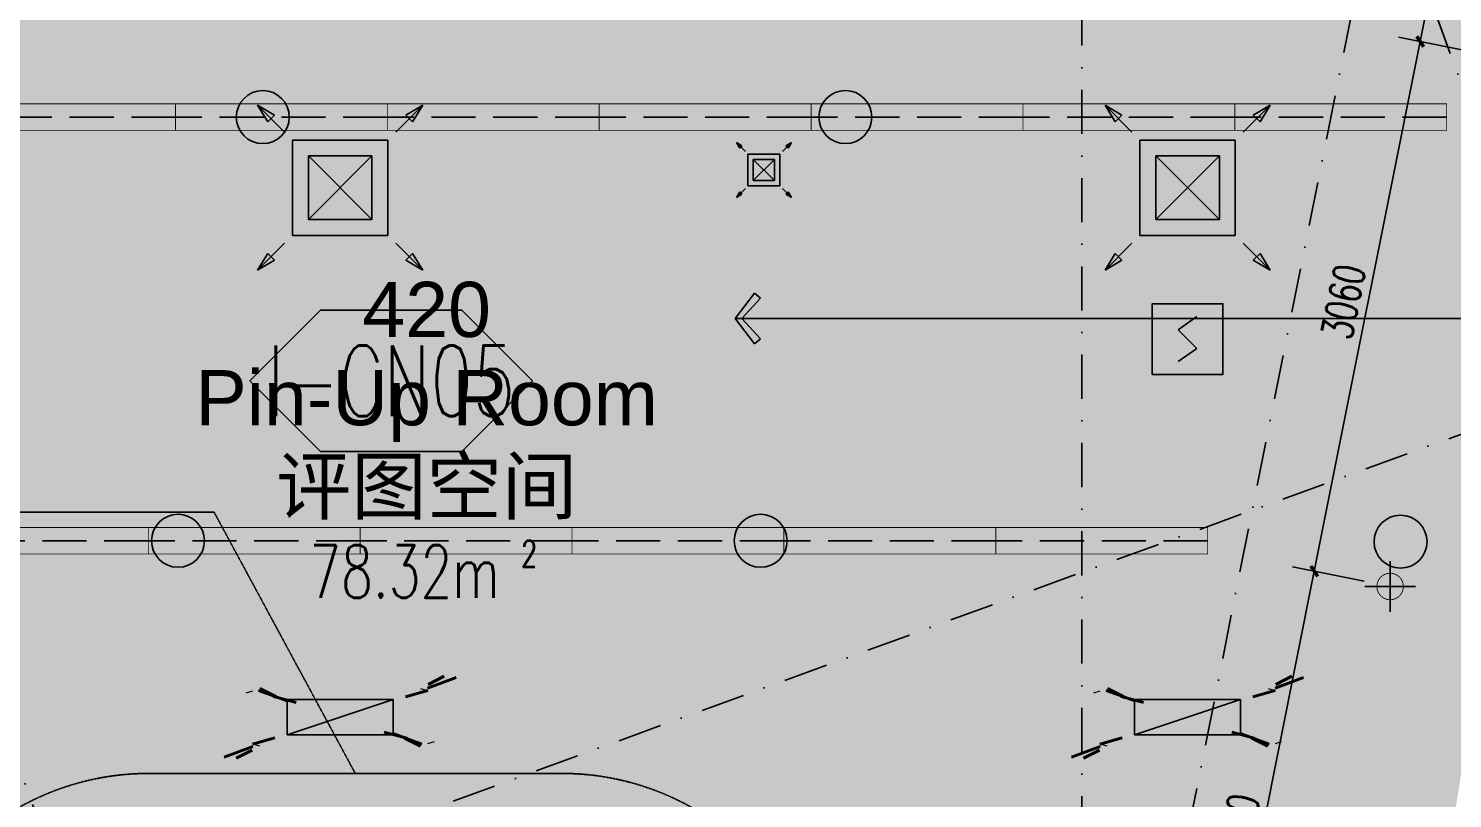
# Model space of a CAD drawing. Extents: x -354516 to 794396, y -401250 to -150594.
# Drawn here: x 24035 to 32100, y -329710 to -325348 of the extents above; entities that cross this region are included whole.
import ezdxf
from ezdxf.enums import TextEntityAlignment as Align

# ---------------------------------------------------------------- set-up
doc = ezdxf.new("R2010")
doc.units = 0
doc.header["$LTSCALE"] = 1000
doc.header["$MEASUREMENT"] = 0
for name, pattern in [('DASH', [0.35, 0.25, -0.1]), ('DASHDOT2', [0.5, 0.25, -0.125, 0, -0.125]), ('DOTE', [2.42, 2, -0.2, 0.02, -0.2])]:
    doc.linetypes.add(name, pattern=pattern)
for name, color, linetype in [('0-吊顶', 6, 'Continuous'), ('0-房间名称', 2, 'Continuous'), ('0-灯具1', 40, 'Continuous'), ('0-灯具修改0109', 140, 'Continuous'), ('0-设备风口（修改）', 71, 'Continuous'), ('A-轴线1', 1, 'DOTE'), ('A标-索引', 3, 'Continuous'), ('BPM', 4, 'Continuous'), ('LINE', 11, 'Continuous'), ('M-DUCT-S-DIFF', 6, 'DASH'), ('PUB_DIM', 3, 'Continuous'), ('S-PLT', 30, 'Continuous'), ('Z-材料', 3, 'Continuous'), ('墙体', 7, 'Continuous')]:
    doc.layers.add(name, color=color, linetype=linetype)
doc.layers.add('0-地面材质_material hatch', color=251, linetype='Continuous', transparency=0.3)
doc.layers.add('DIM_MODI-天花修改', color=3, linetype='Continuous', plot=False)
doc.layers.add('修改', color=1, linetype='Continuous', plot=False)
doc.styles.add('510p-04$0$Arial_2', font='arial.ttf', dxfattribs={"height": 6.392964})
doc.styles.add('_TCH_SPACE', font='SIMPLEX', dxfattribs={"bigfont": 'GBCBIG'})
doc.styles.add('DIM', font='SimSun.ttf', dxfattribs={"width": 0.7})
doc.styles.add('DIM_FONT', font='SIMPLEX', dxfattribs={"width": 0.7, "bigfont": 'GBCBIG'})
doc.styles.add('HZ', font='tjromans.shx', dxfattribs={"width": 0.7, "bigfont": 'tjhztxt.shx'})
doc.styles.add('romans', font='romans', dxfattribs={"width": 0.7})
doc.dimstyles.new('_TCH_ARCH&&50', dxfattribs={"dimscale": 0.5, "dimtxt": 350, "dimasz": 100, "dimexe": 250, "dimexo": 300, "dimgap": 100, "dimtad": 1, "dimdec": 0, "dimzin": 0, "dimdsep": 46, "dimtxsty": 'DIM_FONT', "dimblk": 'ARCHTICK', "dimcen": 0.09, "dimclrd": 3, "dimclre": 3, "dimclrt": 7, "dimazin": 2, "dimtfac": 1, "dimtdec": 0, "dimtix": 1, "dimtmove": 2, "dimatfit": 3, "dimfxl": 0, "dimtolj": 1, "dimtzin": 0, "dimarcsym": 0})
doc.dimstyles.new('DIM', dxfattribs={"dimtxt": 2.5, "dimasz": 1, "dimexe": 1, "dimexo": 1, "dimgap": 1, "dimtad": 1, "dimdec": 0, "dimzin": 0, "dimdsep": 46, "dimtxsty": 'DIM', "dimblk": 'ARCHTICK', "dimcen": 0, "dimclrd": 5, "dimclre": 5, "dimclrt": 35, "dimadec": 0, "dimazin": 0, "dimtfac": 0.5, "dimtdec": 0, "dimtix": 1, "dimtmove": 2, "dimatfit": 2, "dimldrblk": 'A', "dimfxl": 0, "dimtolj": 1, "dimtzin": 0, "dimlwd": -1, "dimlwe": -1, "dimarcsym": 0})

# ---------------------------------------------------------------- blocks, each defined once
blk = doc.blocks.new('TJ-FK1')
at = {"color": 95}
for p, q in [((-1.299, 1.299), (-1.034, 1.14)), ((-1.299, 1.299), (-0.875, 0.875)), ((-1.299, 1.299), (-1.14, 1.034)), ((-1.14, 1.034), (-1.034, 1.14)), ((1.299, 1.299), (0.875, 0.875)), ((1.299, 1.299), (1.034, 1.14)), ((1.14, 1.034), (1.034, 1.14)), ((1.299, 1.299), (1.14, 1.034)), ((-1.299, -1.299), (-0.875, -0.875)), ((1.299, -1.299), (0.875, -0.875)), ((-1.299, -1.299), (-1.14, -1.034)), ((-1.14, -1.034), (-1.034, -1.14)), ((1.14, -1.034), (1.034, -1.14)), ((1.299, -1.299), (1.14, -1.034)), ((-1.299, -1.299), (-1.034, -1.14)), ((1.299, -1.299), (1.034, -1.14))]:
    blk.add_line(p, q, dxfattribs=at)
for p, q in [((-0.75, 0.75), (0.75, 0.75)), ((-0.75, -0.75), (-0.75, 0.75)), ((0.75, 0.75), (0.75, -0.75)), ((-0.5, -0.5), (-0.5, 0.5)), ((-0.5, 0.5), (0.5, 0.5)), ((0.5, 0.5), (0.5, -0.5)), ((0.5, -0.5), (-0.5, -0.5)), ((0.75, -0.75), (-0.75, -0.75))]:
    blk.add_line(p, q)
at = {"color": 251}
for p, q in [((-0.5, -0.5), (0.5, 0.5)), ((0.5, -0.5), (-0.5, 0.5))]:
    blk.add_line(p, q, dxfattribs=at)
blk.add_point((0, 0))
blk = doc.blocks.new('TJ-FK3')
for p, q in [((0.5, 0.5), (-0.5, 0.5)), ((-0.5, 0.5), (-0.5, -0.5)), ((0.5, -0.5), (0.5, 0.5)), ((-0.5, -0.5), (0.5, -0.5))]:
    blk.add_line(p, q)
at = {"color": 95}
blk.add_line((-0.5, -0.5), (0.5, 0.5), dxfattribs=at)
at = {"color": 95, "style": 'romans', "width": 0.8}
for height, rotation, text_generation_flag, p in [(0.654, 311.9913, 4, (-0.947, 1.379)), (0.654, 48.0087, 6, (0.947, 1.379)), (0.134, 41.9913, 4, (-0.876, 0.783)), (0.444, 123.4899, 6, (-0.95, 0.766)), (0.444, 236.5101, 4, (0.95, 0.766)), (0.134, 318.0087, 6, (0.876, 0.783)), (0.444, 320.4926, 4, (-0.754, 0.943)), (0.444, 39.5074, 6, (0.754, 0.943)), (0.444, 219.5074, 6, (-0.754, -0.943)), (0.444, 56.5101, 4, (-0.95, -0.766)), (0.444, 303.4899, 6, (0.95, -0.766)), (0.444, 140.4926, 4, (0.754, -0.943)), (0.134, 138.0087, 6, (-0.876, -0.783)), (0.134, 221.9913, 4, (0.876, -0.783)), (0.654, 228.0087, 6, (-0.947, -1.379)), (0.654, 131.9913, 4, (0.947, -1.379))]:
    blk.add_text('-', height=height, rotation=rotation, dxfattribs=dict(at, text_generation_flag=text_generation_flag)).set_placement(p)
blk = doc.blocks.new('$TwtSys$00000128')
h = blk.add_hatch(color=8)
h.dxf.hatch_style = 1
edge = h.paths.add_edge_path()
edge.add_arc((0, 0), 1, 0, 360)
blk.add_circle((0, 0, 0), 1)
blk = doc.blocks.new('510p-04$0$material tag')
blk = doc.blocks.new('sdhdfhfdhfhfgffff')
at = {"layer": '0-灯具1'}
for points in [[(0, 143.2), (0, -143.2)], [(-143.2, 0), (143.2, 0)]]:
    blk.add_lwpolyline(points, dxfattribs=at)
at = {"layer": '0-灯具1', "const_width": 5}
for points in [[(0, 75, 1), (0, -75, 7.992133)], [(0, 75, -1), (0, -75, -7.992133)]]:
    blk.add_lwpolyline(points, format="xyb", dxfattribs=at)
blk = doc.blocks.new('A$C21183209')
at = {"layer": '0-灯具1', "color": 3, "linetype": 'DASH'}
blk.add_line((0, 75), (1200, 75), dxfattribs=at)
at = {"layer": '0-灯具1', "const_width": 5}
blk.add_lwpolyline([(0, 0), (1200, 0), (1200, 150), (0, 150)], close=True, dxfattribs=at)
blk = doc.blocks.new('YG')
at = {"layer": 'BPM', "color": 6, "ltscale": 2}
for p, q in [((53, 328), (-53, 253)), ((-53, 253), (53, 147)), ((-53, 72), (53, 147))]:
    blk.add_line(p, q, dxfattribs=at)
at = {"layer": 'BPM'}
blk.add_lwpolyline([(-200, 0), (200, 0), (200, 400), (-200, 400)], close=True, dxfattribs=at)
blk = doc.blocks.new('GRID')
at = {"layer": '墙体', "color": 250, "linetype": 'DASHDOT2', "lineweight": -3}
for p, q in [((77197.5, 78432), (60479.2, -5159.7)), ((71936.4, 36586.5), (71936.4, 72586.5)), ((69320.3, 72469.3), (74724.3, 57622.1)), ((60863.1, 69391.1), (66267, 54544)), ((94457.8, 64804.6), (66267, 54544))]:
    blk.add_line(p, q, dxfattribs=at)
blk = doc.blocks.new('TL-01')
at = {"layer": 'Z-材料'}
blk.add_lwpolyline([(-8, 0), (-4, 4), (4, 4), (8, 0), (4, -4), (-4, -4)], close=True, dxfattribs=at)
at = {"layer": 'Z-材料', "color": 6, "style": 'HZ', "width": 0.7}
blk.add_attdef('A', text='', height=4.5, dxfattribs=at).set_placement((0, 0), align=Align.MIDDLE_CENTER)
blk = doc.blocks.new('_ArchTick')
at = {"color": 0, "linetype": 'ByBlock', "const_width": 0.4}
blk.add_lwpolyline([(-0.5, -0.5), (0.5, 0.5)], dxfattribs=at)
blk = doc.blocks.new('*D417')
at = {"layer": 'Defpoints', "color": 0}
for p in [(31317.4, -328422.3), (31747.2, -328508.3), (31147.2, -331508.3)]:
    blk.add_point(p, dxfattribs=at)
at = {"layer": 'PUB_DIM', "color": 3, "lineweight": -2}
for p, q in [((30717.4, -331422.3), (31317.4, -328422.3)), ((31600.1, -328478.9), (31194.8, -328397.8)), ((31000.1, -331478.9), (30594.8, -331397.8))]:
    blk.add_line(p, q, dxfattribs=at)
at = {"layer": 'PUB_DIM', "color": 3, "lineweight": -2, "xscale": 50, "yscale": 50, "zscale": 50}
for p, rotation in [((31317.4, -328422.3), 78.69023984409351), ((30717.4, -331422.3), 258.6902398440935)]:
    blk.add_blockref('_ArchTick', p, dxfattribs=dict(at, rotation=rotation))
at = {"layer": 'PUB_DIM', "color": 7, "insert": (30882.5, -329895.4), "char_height": 175, "attachment_point": 5, "rotation": 78.69024, "style": 'DIM_FONT'}
blk.add_mtext('\\A1;3060', dxfattribs=at)
blk = doc.blocks.new('*D411')
at = {"layer": 'Defpoints', "color": 0}
for p in [(31917.4, -325422.2), (32347.2, -325508.2), (31747.2, -328508.3)]:
    blk.add_point(p, dxfattribs=at)
at = {"layer": 'PUB_DIM', "color": 3, "lineweight": -2}
for p, q in [((31317.4, -328422.3), (31917.4, -325422.2)), ((32200.1, -325478.8), (31794.8, -325397.7)), ((31600.1, -328478.9), (31194.8, -328397.8))]:
    blk.add_line(p, q, dxfattribs=at)
at = {"layer": 'PUB_DIM', "color": 3, "lineweight": -2, "xscale": 50, "yscale": 50, "zscale": 50}
for p, rotation in [((31917.4, -325422.2), 78.69023984409351), ((31317.4, -328422.3), 258.6902398440935)]:
    blk.add_blockref('_ArchTick', p, dxfattribs=dict(at, rotation=rotation))
at = {"layer": 'PUB_DIM', "color": 7, "insert": (31482.5, -326895.3), "char_height": 175, "attachment_point": 5, "rotation": 78.69024, "style": 'DIM_FONT'}
blk.add_mtext('\\A1;3060', dxfattribs=at)
blk = doc.blocks.new('*D412')
at = {"layer": 'Defpoints', "color": 0}
for p in [(32517.4, -322422.2), (32947.2, -322508.2), (32347.2, -325508.2)]:
    blk.add_point(p, dxfattribs=at)
at = {"layer": 'PUB_DIM', "color": 3, "lineweight": -2}
for p, q in [((31917.4, -325422.2), (32517.4, -322422.2)), ((32800.1, -322478.8), (32394.8, -322397.7)), ((32200.1, -325478.8), (31794.8, -325397.7))]:
    blk.add_line(p, q, dxfattribs=at)
at = {"layer": 'PUB_DIM', "color": 3, "lineweight": -2, "xscale": 50, "yscale": 50, "zscale": 50}
for p, rotation in [((32517.4, -322422.2), 78.69023984409351), ((31917.4, -325422.2), 258.6902398440935)]:
    blk.add_blockref('_ArchTick', p, dxfattribs=dict(at, rotation=rotation))
at = {"layer": 'PUB_DIM', "color": 7, "insert": (32082.5, -323895.3), "char_height": 175, "attachment_point": 5, "rotation": 78.69024, "style": 'DIM_FONT'}
blk.add_mtext('\\A1;3060', dxfattribs=at)
blk = doc.blocks.new('A')
at = {"color": 134}
for p, q in [((-1.435, 1.148), (-1.09, 1.437)), ((-1.435, 1.148), (-0.369, 0)), ((-1.09, 1.437), (0, 0)), ((-0.369, 0), (-2.127, 0)), ((-1.435, -1.148), (-0.369, 0)), ((-1.09, -1.437), (0, 0)), ((-1.435, -1.148), (-1.09, -1.437))]:
    blk.add_line(p, q, dxfattribs=at)
for points in [[(-1.435, 1.148), (-1.09, 1.437), (-0.369, 0), (0, 0)], [(-1.435, -1.148), (-1.09, -1.437), (-0.369, 0), (0, 0)]]:
    blk.add_solid(points, dxfattribs=at)

msp = doc.modelspace()

# ---------------------------------------------------------------- hatches: boundary and pattern name
at = {"layer": '0-地面材质_material hatch'}
h = msp.add_hatch(dxfattribs=at)
h.set_pattern_fill('AR-CONC', color=256, scale=75)
h.set_pattern_definition([(50, (-498310856.17, -3090192758), (537.94513695, -47.06410124), [56.25, -618.75]), (355, (-498310856.17, -3090192758), (-104.06350021, 564.144100275), [45, -495]), (100.45144446, (-498310811.34, -3090192761.9), (433.881635045, 517.07999323), [47.805144, -525.856584]), (46.1842, (-498310856.17, -3090192608), (800.430998, -124.1394606), [84.375, -928.125]), (96.63563549, (-498310789.5, -3090192618.35), (700.99645926, 730.58895058), [71.7077565, -788.78532]), (351.18416399, (-498310856.2, -3090192608), (700.9964588, 730.5889502), [67.5, -742.50000075]), (21, (-498310781.17, -3090192645.5), (447.68028909, -301.964168), [56.25, -618.75]), (326, (-498310781.17, -3090192645.5), (182.48649894, 543.86253379), [45, -495]), (71.45144474, (-498310743.86, -3090192670.66), (630.16678255, 241.898364605), [47.8051425, -525.856584]), (37.5, (-498310856.17, -3090192758), (9.119891488, 249.670390373), [0, -489, 0, -502.5, 0, -496.875]), (7.5, (-498310856.17, -3090192758), (197.302153082, 295.808783912), [0, -286.5, 0, -477.75, 0, -189.375]), (327.5, (-498311023.42, -3090192758), (400.366827129, -16.916153801), [0, -187.5, 0, -585, 0, -776.25]), (317.5, (-498311098.4, -3090192758), (437.389627007, 75.07873675), [0, -243.75, 0, -388.5, 0, -551.25])])
h.paths.add_polyline_path([(33161.1, -327557.9), (33742.6, -324650.1), (19719.9, -324649.5), (16502, -329440.3), (16502, -330050), (16758.9, -330050), (16758.9, -330250), (18258.9, -330250), (18258.9, -330050), (20700, -330050), (20700, -329850), (21300, -329850), (21300, -330049.8), (24000, -330050), (27600, -330049.6), (32066.7, -330085.5), (32160.9, -329499.4), (32262.8, -329519.8), (32665.8, -327458.8)])

# ---------------------------------------------------------------- linework, layer by layer
at = {"layer": '0-吊顶', "linetype": 'DASH', "ltscale": 0.01}
msp.add_lwpolyline([(25885.6, -329567.9), (25085.8, -328087.8), (23574, -328087.8)], dxfattribs=at)
msp.add_lwpolyline([(24715.9, -329567.9), (27055.3, -329567.9, -0.414214), (28555.3, -331067.9), (28555.3, -335775.3, -0.414214), (27055.3, -337275.3), (24715.9, -337275.3, -0.414214), (23215.9, -335775.3), (23215.9, -331067.9, -0.414214)], format="xyb", close=True, dxfattribs=at)
at = {"layer": '0-灯具修改0109'}
msp.add_lwpolyline([(23419.2, -329160.1, 0, 75, 0.5), (24069.2, -329160.1, 0, 75, 0.5), (24719.2, -329160.1, 0, 75, 0.5), (25469.2, -329160.1, 0, 75, 0.5), (26269.2, -329160.1, 0, 75, 0.5), (27319.2, -329160.1, 0, 75, 0.5), (28219.2, -329160.1, 0, 75, 0.5), (28869.2, -329160.1, 0, 75, 0.5), (29469.2, -329160.1, 0, 75, 0.5), (30269.2, -329160.1, 0, 75, 0.5), (30512.8, -329160.1, 0, 75, 0.5), (30512.8, -328360.1, 0, 75, 0.5), (30512.8, -327560.1, 0, 75, 0.5), (30512.8, -326910.1, 0, 75, 0.5), (30512.8, -326010.1, 0, 75, 0.5), (30512.8, -324810.1, 0, 75, 0.5)], format="xyseb", dxfattribs=at)
at = {"layer": '0-设备风口（修改）'}
msp.add_lwpolyline([(28246, -330336.5, 0, 75, 0.5), (28246, -329736.5, 0, 75, 0.5), (28246, -329211.5, 0, 75, 0.5), (28246, -328962, 0, 75, 0.5), (27846, -328962, 0, 75, 0.5), (27321, -328962, 0, 75, 0.5), (26796, -328962, 0, 75, 0.5), (26121, -328962, 0, 75, 0.5), (25646, -328962, 0, 75, 0.5), (25321, -328962, 0, 75, 0.5), (24646, -328962, 0, 75, 0.5), (24046, -328962, 0, 75, 0.5), (23596, -328962, 0, 75, 0.5)], format="xyseb", dxfattribs=at)
at = {"layer": 'DIM_MODI-天花修改'}
msp.add_lwpolyline([(30085.4, -329831.4, 0, 75, 0.5), (30085.4, -329679.8, 0, 75, 0.5), (29685.4, -329679.8, 0, 75, 0.5), (29160.4, -329679.8, 0, 75, 0.5), (28635.4, -329679.8, 0, 75, 0.5), (27960.4, -329679.8, 0, 75, 0.5), (27485.4, -329679.8, 0, 75, 0.5), (27160.4, -329679.8, 0, 75, 0.5), (26485.4, -329679.8, 0, 75, 0.5), (25885.4, -329679.8, 0, 75, 0.5), (25435.4, -329679.8, 0, 75, 0.5), (25060.4, -329679.8, 0, 75, 0.5), (24810.4, -329679.8, 0, 75, 0.5), (24410.4, -329679.8, 0, 75, 0.5), (24025.6, -329679.8, 0, 75, 0.5), (24025.6, -330004.8, 0, 75, 0.5)], format="xyseb", dxfattribs=at)
at = {"layer": '修改'}
msp.add_lwpolyline([(32355.6, -325404.1, 0, 100, 0.520567), (31913.4, -326086.9, 0, 100, 0.520567), (31710.5, -327066.1, 0, 100, 0.520567), (31507.6, -328045.3, 0, 100, 0.520567), (31304.8, -329024.5, 0, 100, 0.520567), (31101.9, -330003.7, 0, 100, 0.520567), (30899, -330982.9, 0, 100, 0.520567), (30696.2, -331962.1, 0, 100, 0.520567), (30493.3, -332941.3, 0, 100, 0.520567), (30290.4, -333920.5, 0, 100, 0.520567), (30087.6, -334899.7, 0, 100, 0.520567), (29884.7, -335878.9, 0, 100, 0.520567), (29681.8, -336858.1, 0, 100, 0.520567), (29479, -337837.4, 0, 100, 0.520567), (29276.1, -338816.6, 0, 100, 0.520567)], format="xyseb", dxfattribs=at)

# ---------------------------------------------------------------- block references
at = {"layer": '0-房间名称'}
ref = msp.add_blockref('510p-04$0$material tag', (-154089.7, -402771.9), dxfattribs=dict(at, xscale=3.125, yscale=3.125, zscale=3.125))
ref.add_attrib('ROOM_TAG', '420', dxfattribs={"layer": '0', "height": 312.5, "style": '510p-04$0$Arial_2'}).set_placement((26289.9, -326939.7), align=Align.MIDDLE_CENTER)
ref.add_attrib('NAME_ENG', 'Pin-Up Room', dxfattribs={"layer": '0', "height": 312.5, "style": '510p-04$0$Arial_2'}).set_placement((26289.9, -327439.7), align=Align.MIDDLE_CENTER)
ref.add_attrib('NAME_CN', '评图空间', dxfattribs={"layer": '0', "height": 312.5, "style": '510p-04$0$Arial_2'}).set_placement((26289.9, -327939.7), align=Align.MIDDLE_CENTER)
at = {"layer": '0-灯具1', "rotation": 180}
for p in [(24867.3, -325775), (26067.3, -325775), (27267.3, -325775), (28467.3, -325775), (29667.3, -325775), (30867.3, -325775), (32067.3, -325775), (24713.4, -328175), (25913.4, -328175), (27113.4, -328175), (28313.4, -328175), (29513.4, -328175), (30713.4, -328175)]:
    msp.add_blockref('A$C21183209', p, dxfattribs=at)
at = {"layer": '0-灯具1', "extrusion": (0, 0, -1), "zscale": -1}
msp.add_blockref('sdhdfhfdhfhfgffff', (-31747.2, -328509), dxfattribs=at)
at = {"layer": 'A-轴线1'}
msp.add_blockref('GRID', (-41936.4, -385036.5), dxfattribs=at)
at = {"layer": 'LINE'}
msp.add_blockref('YG', (30600, -327307.5), dxfattribs=at)
at = {"layer": 'M-DUCT-S-DIFF', "zscale": 0.8000000000000114}
for p, xscale, yscale in [((25800, -326250), 360, 360), ((30600, -326250), 360, 360), ((28200, -326150), 120, 120)]:
    msp.add_blockref('TJ-FK1', p, dxfattribs=dict(at, xscale=xscale, yscale=yscale))
at = {"layer": 'M-DUCT-S-DIFF', "xscale": 600, "yscale": 200}
for p in [(25800, -329250), (30600, -329250)]:
    msp.add_blockref('TJ-FK3', p, dxfattribs=at)
at = {"layer": 'S-PLT', "xscale": 150.0000015, "yscale": 150.0000015, "zscale": 150.0000015}
for p in [(25361.5, -325850), (28661.5, -325850), (24881.5, -328250.3), (28181.5, -328250.3), (31806, -328255.2)]:
    msp.add_blockref('$TwtSys$00000128', p, dxfattribs=at)
at = {"layer": 'Z-材料'}
ref = msp.add_blockref('TL-01', (26089.1, -327344.2), dxfattribs=dict(at, xscale=100, yscale=100, zscale=100))
ref.add_attrib('A', 'I-CN05', dxfattribs={"color": 6, "height": 400, "style": 'HZ', "width": 0.7}).set_placement((26089.1, -327344.2), align=Align.MIDDLE_CENTER)

# ---------------------------------------------------------------- texts
at = {"layer": '0-房间名称', "style": '_TCH_SPACE', "width": 0.705882}
for s, height, p in [('78.32m', 297.5, (25625.2, -328572.6)), ('2', 148.8, (26825.2, -328397.6))]:
    msp.add_text(s, height=height, dxfattribs=at).set_placement(p)

# ---------------------------------------------------------------- dimensions: what is measured, and where the dimension line sits
at = {"layer": 'PUB_DIM', "color": 250}
for base, p1, p2, picture, middle in [((32517.4, -322422.2), (32347.2, -325508.2), (32947.2, -322508.2), '*D412', (32082.5, -323895.3)), ((31917.4, -325422.2), (31747.2, -328508.3), (32347.2, -325508.2), '*D411', (31482.5, -326895.3)), ((31317.4, -328422.3), (31147.2, -331508.3), (31747.2, -328508.3), '*D417', (30882.5, -329895.4))]:
    dim = msp.add_linear_dim(base=base, p1=p1, p2=p2, angle=258.69024, text='3060', dimstyle='_TCH_ARCH&&50', dxfattribs=at)
    dim.commit()
    dim.dimension.update_dxf_attribs({"geometry": picture, "text_midpoint": middle})

# ---------------------------------------------------------------- leaders
at = {"layer": 'A标-索引', "color": 3}
msp.add_leader([(28038, -326991.4), (36766.1, -326991.4)], dimstyle='DIM', override={"dimasz": 100, "dimgap": 1, "dimtad": 0, "dimclrd": 256}, dxfattribs=at)

doc.saveas('drawing.dxf')
